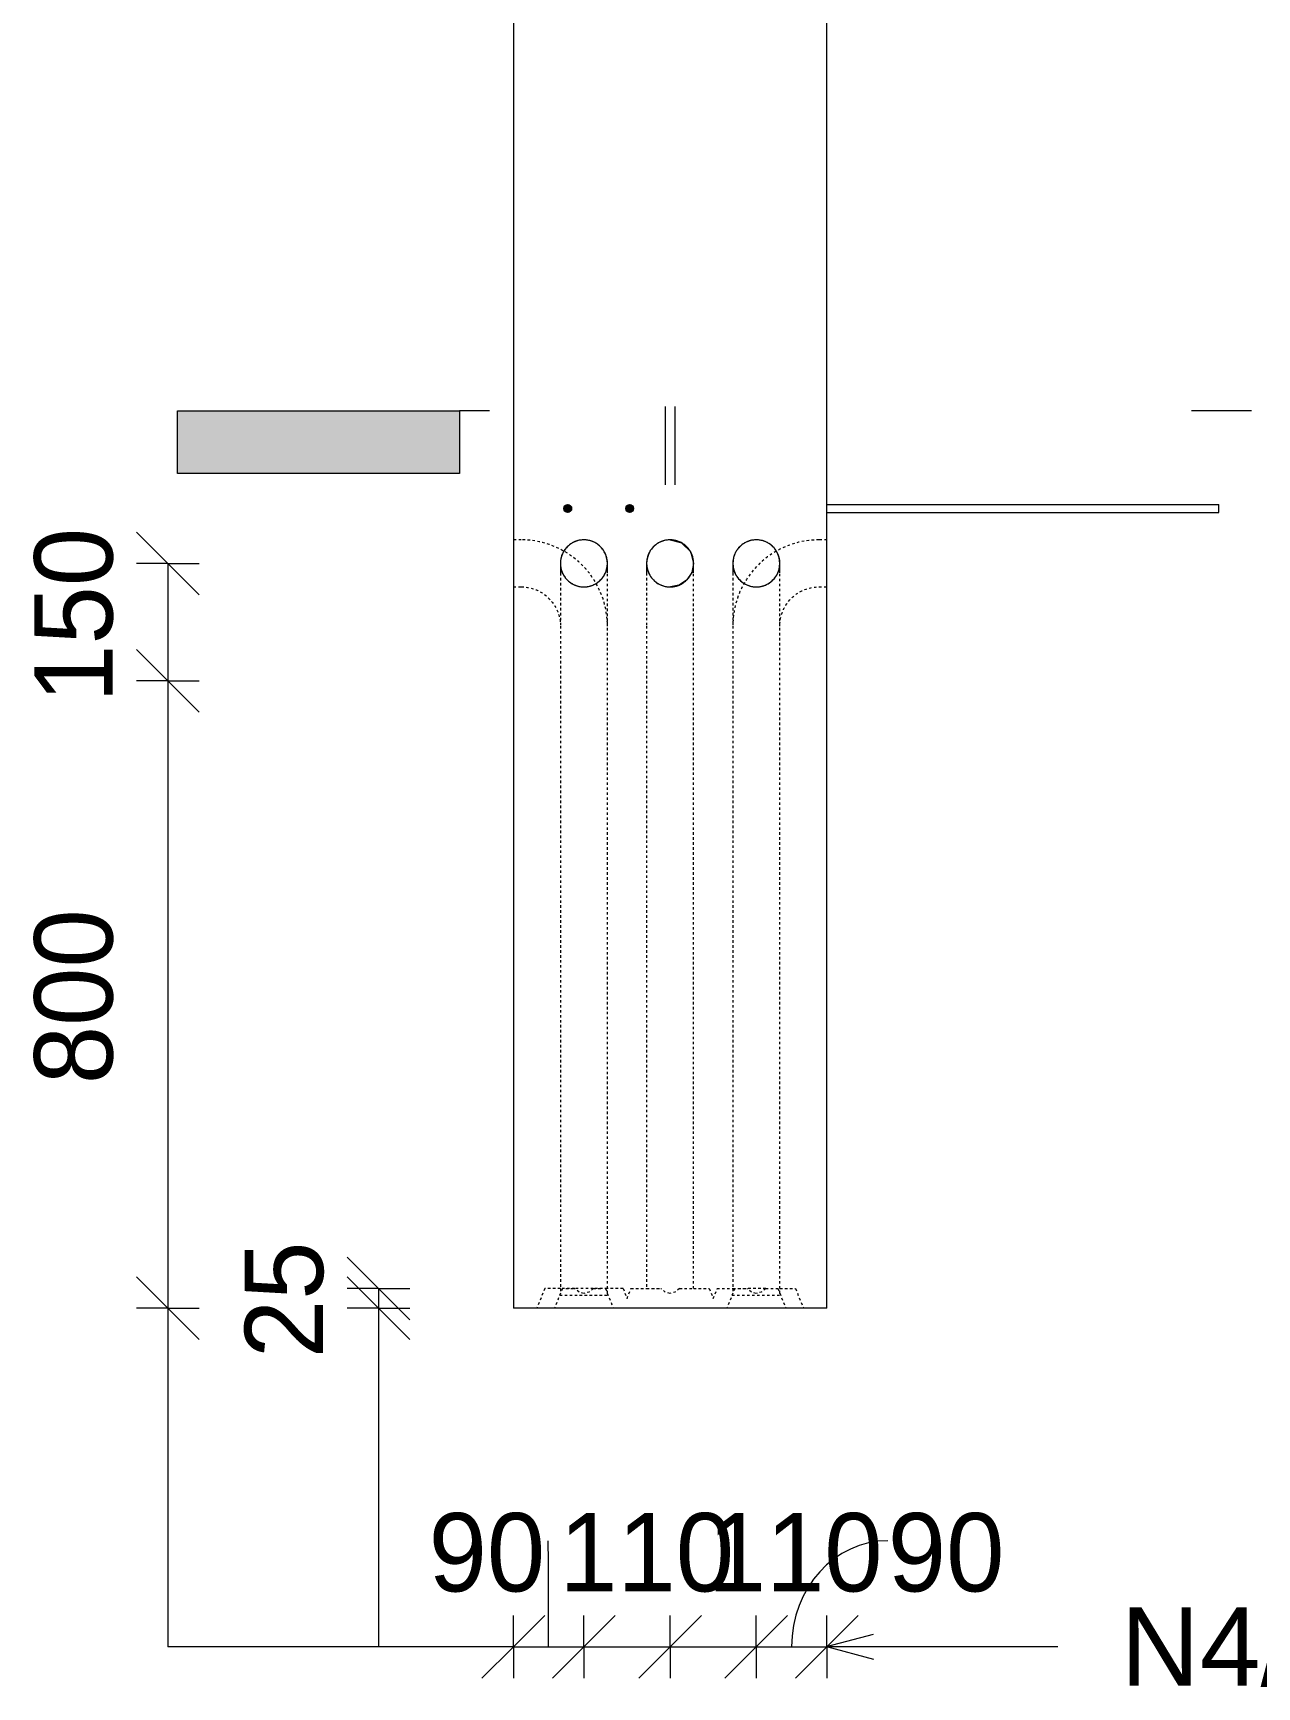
# Model space of a CAD drawing. Header units: millimetres. Extents: x -5792 to 12184, y -1888 to 8188.
# Drawn here: x -3927 to -2366, y -1878 to 231 of the extents above; entities that cross this region are included whole.
import ezdxf

# ---------------------------------------------------------------- set-up
doc = ezdxf.new("R2010")
doc.units = ezdxf.units.MM
doc.linetypes.add('Dash', pattern=[6.36, 3.18, -3.18])
for name, color, linetype, lineweight in [('A-ANNO-DIMS', 211, 'Continuous', 9), ('A-ANNO-DIMS-40', 211, 'Continuous', 9), ('A-DETL-THIN', 151, 'Continuous', 18), ('A-GENM', 13, 'Continuous', 18), ('G-ANNO-SYMB', 111, 'Continuous', 9), ('G-ANNO-TEXT', 231, 'Continuous', 9), ('S-COLS', 52, 'Continuous', 18), ('S-COLS-HDLN', 52, 'Dash', 18), ('S-RBAR', 171, 'Continuous', 18)]:
    doc.layers.add(name, color=color, linetype=linetype, lineweight=lineweight)
doc.styles.add('Arial_1', font='arial.ttf', dxfattribs={"height": 100})
doc.styles.add('Nirmala UI Semilight', font='NirmalaS.ttf', dxfattribs={"height": 100})
doc.dimstyles.new('Arrow_Filled_-_2_5_NI_UI', dxfattribs={"dimscale": 304.8, "dimtxt": 104.736395, "dimasz": 0.262467, "dimexe": 0.131234, "dimexo": 0.0625, "dimgap": 0.131234, "dimtad": 1, "dimdec": 4, "dimzin": 0, "dimdsep": 46, "dimtxsty": 'Nirmala UI Semilight', "dimblk1": 'OBLIQUE', "dimblk2": 'OBLIQUE', "dimsah": 1, "dimcen": 0.09, "dimazin": 0, "dimtfac": 1, "dimtdec": 4, "dimtix": 1, "dimtmove": 0, "dimatfit": 3, "dimfxl": 0.131234, "dimfxlon": 1, "dimtvp": 1, "dimtolj": 1, "dimtzin": 0, "dimarcsym": 2})
doc.dimstyles.new('Arrow_Filled_-_2_5_NI_UI_1', dxfattribs={"dimscale": 304.8, "dimtxt": 104.736395, "dimasz": 0.262467, "dimexe": 0.131234, "dimexo": 0.0625, "dimgap": 0.131234, "dimtad": 1, "dimdec": 4, "dimzin": 0, "dimdsep": 46, "dimtxsty": 'Nirmala UI Semilight', "dimblk1": 'OBLIQUE', "dimblk2": 'OBLIQUE', "dimsah": 1, "dimcen": 0.09, "dimazin": 0, "dimtfac": 1, "dimtdec": 4, "dimtix": 1, "dimtmove": 2, "dimatfit": 3, "dimfxl": 0.131234, "dimfxlon": 1, "dimtvp": 1, "dimtolj": 1, "dimtzin": 0, "dimarcsym": 2})
doc.dimstyles.new('Arrow_Filled_-_2_5_NI_UI_2', dxfattribs={"dimscale": 304.8, "dimtxt": 104.736395, "dimasz": 0.262467, "dimexe": 0.131234, "dimexo": 0.0625, "dimgap": 0.131234, "dimtad": 1, "dimdec": 4, "dimzin": 0, "dimdsep": 46, "dimtxsty": 'Nirmala UI Semilight', "dimblk1": 'OBLIQUE', "dimblk2": 'OBLIQUE', "dimsah": 1, "dimcen": 0.09, "dimazin": 0, "dimtfac": 1, "dimtdec": 4, "dimtix": 1, "dimtmove": 1, "dimatfit": 3, "dimfxl": 0.131234, "dimfxlon": 1, "dimtvp": 1, "dimtolj": 1, "dimtzin": 0, "dimarcsym": 2})

# ---------------------------------------------------------------- blocks, each defined once
blk = doc.blocks.new('12_7Ø_ Lifting Insert_COLUMN - 12_9Ø Lifting insert-V1-Elevation Front')
at = {"layer": 'A-GENM', "flags": 128}
for points in [[(-3120.9, 1990), (-3120.9, 1990), (-3120.9, 1989.8), (-3120.9, 1989.6), (-3120.9, 1989.4), (-3120.9, 1989), (-3120.9, 1988.6), (-3120.9, 1988.1), (-3120.9, 1987.5), (-3120.9, 1986.8), (-3120.9, 1986.1), (-3120.9, 1985.2), (-3120.9, 1984.3), (-3120.9, 1983.4), (-3120.9, 1982.4), (-3120.9, 1981.3), (-3120.9, 1980.1), (-3120.9, 1978.9), (-3120.9, 1977.6), (-3120.9, 1976.2), (-3120.9, 1974.8), (-3120.9, 1973.4), (-3120.9, 1971.9), (-3120.9, 1970.3), (-3120.9, 1968.7), (-3120.9, 1967), (-3120.9, 1965.3), (-3120.9, 1963.6), (-3120.9, 1961.8), (-3120.9, 1960), (-3120.9, 1958.1), (-3120.9, 1956.2), (-3120.9, 1954.3), (-3120.9, 1952.4), (-3120.9, 1950.5), (-3120.9, 1948.5), (-3120.9, 1946.5), (-3120.9, 1944.5), (-3120.9, 1942.5), (-3120.9, 1940.5), (-3120.9, 1938.5), (-3120.9, 1936.5), (-3120.9, 1934.6), (-3120.9, 1932.6), (-3120.9, 1930.6), (-3120.9, 1928.6), (-3120.9, 1926.7), (-3120.9, 1924.8), (-3120.9, 1922.9), (-3120.9, 1921), (-3120.9, 1919.2), (-3120.9, 1917.4), (-3120.9, 1915.6), (-3120.9, 1913.9), (-3120.9, 1912.2), (-3120.9, 1910.6), (-3120.9, 1909), (-3120.9, 1907.4), (-3120.9, 1905.9), (-3120.9, 1904.5), (-3120.9, 1903.1), (-3120.9, 1901.8), (-3120.9, 1900.5), (-3120.9, 1899.4), (-3120.9, 1898.2), (-3120.9, 1897.2), (-3120.9, 1896.2), (-3120.9, 1895.2), (-3120.9, 1894.4), (-3120.9, 1893.6), (-3120.9, 1892.9), (-3120.9, 1892.3), (-3120.9, 1891.7), (-3120.9, 1891.2), (-3120.9, 1890.8), (-3120.9, 1890.5), (-3120.9, 1890.3), (-3120.9, 1890.1), (-3120.9, 1890), (-3120.9, 1890)], [(-3108.2, 1890), (-3108.2, 1890), (-3108.2, 1890.2), (-3108.2, 1890.4), (-3108.2, 1890.6), (-3108.2, 1891), (-3108.2, 1891.4), (-3108.2, 1891.9), (-3108.2, 1892.5), (-3108.2, 1893.2), (-3108.2, 1893.9), (-3108.2, 1894.8), (-3108.2, 1895.7), (-3108.2, 1896.6), (-3108.2, 1897.6), (-3108.2, 1898.7), (-3108.2, 1899.9), (-3108.2, 1901.1), (-3108.2, 1902.4), (-3108.2, 1903.8), (-3108.2, 1905.2), (-3108.2, 1906.6), (-3108.2, 1908.1), (-3108.2, 1909.7), (-3108.2, 1911.3), (-3108.2, 1913), (-3108.2, 1914.7), (-3108.2, 1916.4), (-3108.2, 1918.2), (-3108.2, 1920), (-3108.2, 1921.9), (-3108.2, 1923.8), (-3108.2, 1925.7), (-3108.2, 1927.6), (-3108.2, 1929.5), (-3108.2, 1931.5), (-3108.2, 1933.5), (-3108.2, 1935.5), (-3108.2, 1937.5), (-3108.2, 1939.5), (-3108.2, 1941.5), (-3108.2, 1943.5), (-3108.2, 1945.4), (-3108.2, 1947.4), (-3108.2, 1949.4), (-3108.2, 1951.4), (-3108.2, 1953.3), (-3108.2, 1955.2), (-3108.2, 1957.1), (-3108.2, 1959), (-3108.2, 1960.8), (-3108.2, 1962.6), (-3108.2, 1964.4), (-3108.2, 1966.1), (-3108.2, 1967.8), (-3108.2, 1969.4), (-3108.2, 1971), (-3108.2, 1972.6), (-3108.2, 1974.1), (-3108.2, 1975.5), (-3108.2, 1976.9), (-3108.2, 1978.2), (-3108.2, 1979.5), (-3108.2, 1980.6), (-3108.2, 1981.8), (-3108.2, 1982.8), (-3108.2, 1983.8), (-3108.2, 1984.8), (-3108.2, 1985.6), (-3108.2, 1986.4), (-3108.2, 1987.1), (-3108.2, 1987.7), (-3108.2, 1988.3), (-3108.2, 1988.8), (-3108.2, 1989.2), (-3108.2, 1989.5), (-3108.2, 1989.7), (-3108.2, 1989.9), (-3108.2, 1990), (-3108.2, 1990)]]:
    blk.add_lwpolyline(points, dxfattribs=at)
blk = doc.blocks.new('Detail View - M_Section Tail - Filled Horizontal-14034-Elevation Front')
at = {"layer": 'G-ANNO-SYMB'}
blk.add_hatch(color=256, dxfattribs=at).paths.add_polyline_path([(-3383.1, -330.4), (-3383.1, -250.4), (-3743.1, -250.4), (-3743.1, -330.4)])
for p, q in [((-3743.1, -330.4), (-3743.1, -250.4)), ((-3743.1, -250.4), (-3383.1, -250.4)), ((-3383.1, -250.4), (-3383.1, -330.4)), ((-3383.1, -330.4), (-3743.1, -330.4))]:
    blk.add_line(p, q, dxfattribs=at)
blk = doc.blocks.new('DIMBLOCK1-Elevation Front')
at = {"layer": 'A-ANNO-DIMS-40'}
for p, q in [((-3755.4, -445), (-3795.4, -405)), ((-3755.4, -445), (-3795.4, -445)), ((-3755.4, -445), (-3755.4, -595)), ((-3755.4, -445), (-3715.4, -485)), ((-3755.4, -445), (-3715.4, -445)), ((-3755.4, -595), (-3795.4, -555)), ((-3755.4, -595), (-3795.4, -595)), ((-3755.4, -595), (-3715.4, -635)), ((-3755.4, -595), (-3715.4, -595))]:
    blk.add_line(p, q, dxfattribs=at)
at = {"layer": 'A-ANNO-DIMS-40', "color": 0, "insert": (-3925.9, -622.8), "char_height": 100, "width": 246.797, "attachment_point": 1, "rotation": 90, "line_spacing_factor": 1.142579, "style": 'Nirmala UI Semilight'}
blk.add_mtext('150', dxfattribs=at)
blk = doc.blocks.new('_Oblique')
at = {"color": 0, "linetype": 'ByBlock', "lineweight": -2}
blk.add_line((-0.5, -0.5), (0.5, 0.5), dxfattribs=at)
blk = doc.blocks.new('DIMBLOCK2-Elevation Front')
at = {"layer": 'A-ANNO-DIMS-40'}
for p, q in [((-3755.4, -595), (-3795.4, -555)), ((-3755.4, -595), (-3795.4, -595)), ((-3755.4, -595), (-3755.4, -1395)), ((-3755.4, -595), (-3715.4, -635)), ((-3755.4, -595), (-3715.4, -595)), ((-3755.4, -1395), (-3795.4, -1355)), ((-3755.4, -1395), (-3795.4, -1395)), ((-3755.4, -1395), (-3715.4, -1435)), ((-3755.4, -1395), (-3715.4, -1395))]:
    blk.add_line(p, q, dxfattribs=at)
at = {"layer": 'A-ANNO-DIMS-40', "color": 0, "insert": (-3925.9, -1109.3), "char_height": 100, "width": 274.219, "attachment_point": 1, "rotation": 90, "line_spacing_factor": 1.142579, "style": 'Nirmala UI Semilight'}
blk.add_mtext('800', dxfattribs=at)
blk = doc.blocks.new('DIMBLOCK15-Elevation Front')
at = {"layer": 'A-ANNO-DIMS-40'}
for p, q in [((-3314.6, -1826.8), (-3274.6, -1786.8)), ((-3314.6, -1826.8), (-3314.6, -1786.8)), ((-3224.6, -1826.8), (-3184.6, -1786.8)), ((-3224.6, -1826.8), (-3224.6, -1786.8)), ((-3314.6, -1826.8), (-3354.6, -1866.8)), ((-3314.6, -1826.8), (-3224.6, -1826.8)), ((-3314.6, -1826.8), (-3314.6, -1866.8)), ((-3224.6, -1826.8), (-3264.6, -1866.8)), ((-3224.6, -1826.8), (-3224.6, -1866.8))]:
    blk.add_line(p, q, dxfattribs=at)
blk.add_ellipse((-3270.3, -1826.8), major_axis=(0, 135.2), ratio=0.005595, start_param=4.712389, end_param=6.283185, dxfattribs=at)
at = {"layer": 'A-ANNO-DIMS-40', "color": 0, "insert": (-3422.7, -1656.3), "char_height": 100, "width": 182.813, "attachment_point": 1, "line_spacing_factor": 1.142579, "style": 'Nirmala UI Semilight'}
blk.add_mtext('90', dxfattribs=at)
blk = doc.blocks.new('DIMBLOCK16-Elevation Front')
at = {"layer": 'A-ANNO-DIMS-40'}
for p, q in [((-3224.6, -1826.8), (-3184.6, -1786.8)), ((-3224.6, -1826.8), (-3224.6, -1786.8)), ((-3114.6, -1826.8), (-3074.6, -1786.8)), ((-3114.6, -1826.8), (-3114.6, -1786.8)), ((-3224.6, -1826.8), (-3264.6, -1866.8)), ((-3224.6, -1826.8), (-3114.6, -1826.8)), ((-3224.6, -1826.8), (-3224.6, -1866.8)), ((-3114.6, -1826.8), (-3154.6, -1866.8)), ((-3114.6, -1826.8), (-3114.6, -1866.8))]:
    blk.add_line(p, q, dxfattribs=at)
at = {"layer": 'A-ANNO-DIMS-40', "color": 0, "insert": (-3256.1, -1656.3), "char_height": 100, "width": 219.375, "attachment_point": 1, "line_spacing_factor": 1.142579, "style": 'Nirmala UI Semilight'}
blk.add_mtext('110', dxfattribs=at)
blk = doc.blocks.new('DIMBLOCK17-Elevation Front')
at = {"layer": 'A-ANNO-DIMS-40'}
for p, q in [((-3114.6, -1826.8), (-3074.6, -1786.8)), ((-3114.6, -1826.8), (-3114.6, -1786.8)), ((-3004.6, -1826.8), (-2964.6, -1786.8)), ((-3004.6, -1826.8), (-3004.6, -1786.8)), ((-3114.6, -1826.8), (-3154.6, -1866.8)), ((-3114.6, -1826.8), (-3004.6, -1826.8)), ((-3114.6, -1826.8), (-3114.6, -1866.8)), ((-3004.6, -1826.8), (-3044.6, -1866.8)), ((-3004.6, -1826.8), (-3004.6, -1866.8))]:
    blk.add_line(p, q, dxfattribs=at)
at = {"layer": 'A-ANNO-DIMS-40', "color": 0, "insert": (-3066.6, -1656.3), "char_height": 100, "width": 219.375, "attachment_point": 1, "line_spacing_factor": 1.142579, "style": 'Nirmala UI Semilight'}
blk.add_mtext('110', dxfattribs=at)
blk = doc.blocks.new('DIMBLOCK18-Elevation Front')
at = {"layer": 'A-ANNO-DIMS-40'}
for p, q in [((-3004.6, -1826.8), (-2964.6, -1786.8)), ((-3004.6, -1826.8), (-3004.6, -1786.8)), ((-2914.6, -1826.8), (-2874.6, -1786.8)), ((-2914.6, -1826.8), (-2914.6, -1786.8)), ((-3004.6, -1826.8), (-3044.6, -1866.8)), ((-3004.6, -1826.8), (-2914.6, -1826.8)), ((-3004.6, -1826.8), (-3004.6, -1866.8)), ((-2914.6, -1826.8), (-2954.6, -1866.8)), ((-2914.6, -1826.8), (-2914.6, -1866.8))]:
    blk.add_line(p, q, dxfattribs=at)
blk.add_ellipse((-2836.8, -1826.8), major_axis=(0, 135.2), ratio=0.908298, start_param=0, end_param=1.570796, dxfattribs=at)
at = {"layer": 'A-ANNO-DIMS-40', "color": 0, "insert": (-2836.8, -1656.3), "char_height": 100, "width": 182.813, "attachment_point": 1, "line_spacing_factor": 1.142579, "style": 'Nirmala UI Semilight'}
blk.add_mtext('90', dxfattribs=at)
blk = doc.blocks.new('DIMBLOCK28-Elevation Front')
at = {"layer": 'A-ANNO-DIMS-40'}
for p, q in [((-3486.8, -1370), (-3526.8, -1330)), ((-3486.8, -1395), (-3526.8, -1355)), ((-3486.8, -1370), (-3526.8, -1370)), ((-3486.8, -1370), (-3486.8, -1395)), ((-3486.8, -1370), (-3446.8, -1410)), ((-3486.8, -1370), (-3446.8, -1370)), ((-3486.8, -1395), (-3526.8, -1395)), ((-3486.8, -1395), (-3446.8, -1435)), ((-3486.8, -1395), (-3446.8, -1395))]:
    blk.add_line(p, q, dxfattribs=at)
at = {"layer": 'A-ANNO-DIMS-40', "color": 0, "insert": (-3657.3, -1458.7), "char_height": 100, "width": 182.813, "attachment_point": 1, "rotation": 90, "line_spacing_factor": 1.142579, "style": 'Nirmala UI Semilight'}
blk.add_mtext('25', dxfattribs=at)

msp = doc.modelspace()

# ---------------------------------------------------------------- hatches: boundary and pattern name
at = {"layer": 'S-RBAR'}
h = msp.add_hatch(color=256, dxfattribs=at)
edge = h.paths.add_edge_path()
edge.add_arc((-3245.19536, -375), 5, 0, 360)
for points in [[(-3245.19536, -380), (-3240.19536, -375), (-3245.19536, -370), (-3250.19536, -375)], [(-3166.14, -380), (-3161.14, -375), (-3166.14, -370), (-3171.14, -375), (-3167.22007, -378.91993)]]:
    msp.add_hatch(color=256, dxfattribs=at).paths.add_polyline_path(points)
h = msp.add_hatch(color=256, dxfattribs=at)
edge = h.paths.add_edge_path()
edge.add_arc((-3166.14, -375), 5, 0, 360)

# ---------------------------------------------------------------- linework, layer by layer
at = {"layer": 'A-DETL-THIN'}
for p, q in [((-2414.5695, -380), (-2414.5695, -370)), ((-3755.41765, -1395), (-3755.41765, -1826.75757)), ((-3486.79707, -1395), (-3486.79707, -1826.75757)), ((-3314.5695, -1826.75757), (-3755.41765, -1826.75757))]:
    msp.add_line(p, q, dxfattribs=at)
at = {"layer": 'G-ANNO-SYMB'}
for p, q in [((-3344.84823, -250.404), (-3383.12595, -250.404)), ((-2372.72178, -250.404), (-2449.52171, -250.404))]:
    msp.add_line(p, q, dxfattribs=at)
at = {"layer": 'G-ANNO-TEXT', "color": 7}
for q in [(-2855.07138, -1810.60827), (-2855.07138, -1842.76217), (-2619.80553, -1826.68522)]:
    msp.add_line((-2915.07138, -1826.68522), q, dxfattribs=at)
at = {"layer": 'S-COLS'}
for p, q in [((-3314.5695, 3040), (-3314.5695, -1395)), ((-2914.5695, -340), (-2914.5695, 3040)), ((-2914.5695, -490), (-2914.5695, -340)), ((-3114.35513, -415.00731), (-3099.77164, -418.90363)), ((-3099.44533, -419.09145), (-3088.68389, -429.83647)), ((-3088.57322, -430.02694), (-3084.56973, -444.89262)), ((-3086.93644, -456.67989), (-3093.25297, -466.10906)), ((-3084.56973, -445.10738), (-3086.85752, -456.4908)), ((-3084.56973, -444.89262), (-3084.5695, -445.00579)), ((-3103.2824, -472.79489), (-3114.27164, -474.9932)), ((-3093.54294, -466.39835), (-3102.86134, -472.62148)), ((-2914.5695, -1395), (-2914.5695, -490)), ((-2914.5695, -1395), (-3314.5695, -1395))]:
    msp.add_line(p, q, dxfattribs=at)
at = {"layer": 'S-COLS', "flags": 128}
for points in [[(-3224.5695, -415), (-3225.76918, -415.024), (-3226.96694, -415.09595), (-3228.16086, -415.21574), (-3229.34904, -415.38318), (-3230.52958, -415.598), (-3231.70058, -415.85986), (-3232.86017, -416.16834), (-3234.00649, -416.52294), (-3235.13772, -416.9231), (-3236.25205, -417.36817), (-3237.34768, -417.85745), (-3238.42287, -418.39015), (-3239.4759, -418.96542), (-3240.50508, -419.58235), (-3241.50877, -420.23993), (-3242.48536, -420.93713), (-3243.43329, -421.67282), (-3244.35104, -422.44583), (-3245.23714, -423.25492), (-3246.09018, -424.0988), (-3246.90879, -424.97612), (-3247.69166, -425.88547), (-3248.43755, -426.8254), (-3249.14524, -427.7944), (-3249.81363, -428.79093), (-3250.44162, -429.81339), (-3251.02823, -430.86015), (-3251.57251, -431.92953), (-3252.07359, -433.01981), (-3252.53067, -434.12927), (-3252.94302, -435.25611), (-3253.30997, -436.39854), (-3253.63095, -437.55474), (-3253.90544, -438.72284), (-3254.13299, -439.90099), (-3254.31325, -441.08729), (-3254.44592, -442.27985), (-3254.5308, -443.47677), (-3254.56775, -444.67612), (-3254.5695, -445)], [(-3194.5695, -445), (-3194.59349, -443.80032), (-3194.66545, -442.60256), (-3194.78524, -441.40863), (-3194.95268, -440.22045), (-3195.1675, -439.03992), (-3195.42936, -437.86892), (-3195.73783, -436.70933), (-3196.09244, -435.563), (-3196.49259, -434.43177), (-3196.93767, -433.31745), (-3197.42695, -432.22182), (-3197.95965, -431.14662), (-3198.53492, -430.0936), (-3199.15184, -429.06441), (-3199.80943, -428.06073), (-3200.50662, -427.08414), (-3201.24232, -426.13621), (-3202.01533, -425.21846), (-3202.82442, -424.33236), (-3203.6683, -423.47932), (-3204.54561, -422.66071), (-3205.45496, -421.87783), (-3206.39489, -421.13195), (-3207.3639, -420.42425), (-3208.36043, -419.75587), (-3209.38289, -419.12787), (-3210.42965, -418.54127), (-3211.49902, -417.99699), (-3212.58931, -417.49591), (-3213.69877, -417.03883), (-3214.82561, -416.62648), (-3215.96804, -416.25952), (-3217.12423, -415.93855), (-3218.29234, -415.66406), (-3219.47048, -415.43651), (-3220.65679, -415.25625), (-3221.84935, -415.12357), (-3223.04626, -415.0387), (-3224.24561, -415.00175), (-3224.5695, -415)], [(-3114.5695, -415), (-3115.76918, -415.024), (-3116.96694, -415.09595), (-3118.16086, -415.21574), (-3119.34904, -415.38318), (-3120.52958, -415.598), (-3121.70058, -415.85986), (-3122.86017, -416.16834), (-3124.00649, -416.52294), (-3125.13772, -416.9231), (-3126.25205, -417.36817), (-3127.34768, -417.85745), (-3128.42287, -418.39015), (-3129.4759, -418.96542), (-3130.50508, -419.58235), (-3131.50877, -420.23993), (-3132.48536, -420.93713), (-3133.43329, -421.67282), (-3134.35104, -422.44583), (-3135.23714, -423.25492), (-3136.09018, -424.0988), (-3136.90879, -424.97612), (-3137.69166, -425.88547), (-3138.43755, -426.8254), (-3139.14524, -427.7944), (-3139.81363, -428.79093), (-3140.44162, -429.81339), (-3141.02823, -430.86015), (-3141.57251, -431.92953), (-3142.07359, -433.01981), (-3142.53067, -434.12927), (-3142.94302, -435.25611), (-3143.30997, -436.39854), (-3143.63095, -437.55474), (-3143.90544, -438.72284), (-3144.13299, -439.90099), (-3144.31325, -441.08729), (-3144.44592, -442.27985), (-3144.5308, -443.47677), (-3144.56775, -444.67612), (-3144.5695, -445)], [(-3084.5695, -445), (-3084.59349, -443.80032), (-3084.66545, -442.60256), (-3084.78524, -441.40863), (-3084.95268, -440.22045), (-3085.1675, -439.03992), (-3085.42936, -437.86892), (-3085.73783, -436.70933), (-3086.09244, -435.563), (-3086.49259, -434.43177), (-3086.93767, -433.31745), (-3087.42695, -432.22182), (-3087.95965, -431.14662), (-3088.53492, -430.0936), (-3089.15184, -429.06441), (-3089.80943, -428.06073), (-3090.50662, -427.08414), (-3091.24232, -426.13621), (-3092.01533, -425.21846), (-3092.82442, -424.33236), (-3093.6683, -423.47932), (-3094.54561, -422.66071), (-3095.45496, -421.87783), (-3096.39489, -421.13195), (-3097.3639, -420.42425), (-3098.36043, -419.75587), (-3099.38289, -419.12787), (-3100.42965, -418.54127), (-3101.49902, -417.99699), (-3102.58931, -417.49591), (-3103.69877, -417.03883), (-3104.82561, -416.62648), (-3105.96804, -416.25952), (-3107.12423, -415.93855), (-3108.29234, -415.66406), (-3109.47048, -415.43651), (-3110.65679, -415.25625), (-3111.84935, -415.12357), (-3113.04626, -415.0387), (-3114.24561, -415.00175), (-3114.5695, -415)], [(-3004.5695, -415), (-3005.76918, -415.024), (-3006.96694, -415.09595), (-3008.16086, -415.21574), (-3009.34904, -415.38318), (-3010.52958, -415.598), (-3011.70058, -415.85986), (-3012.86017, -416.16834), (-3014.00649, -416.52294), (-3015.13772, -416.9231), (-3016.25205, -417.36817), (-3017.34768, -417.85745), (-3018.42287, -418.39015), (-3019.4759, -418.96542), (-3020.50508, -419.58235), (-3021.50877, -420.23993), (-3022.48536, -420.93713), (-3023.43329, -421.67282), (-3024.35104, -422.44583), (-3025.23714, -423.25492), (-3026.09018, -424.0988), (-3026.90879, -424.97612), (-3027.69166, -425.88547), (-3028.43755, -426.8254), (-3029.14524, -427.7944), (-3029.81363, -428.79093), (-3030.44162, -429.81339), (-3031.02823, -430.86015), (-3031.57251, -431.92953), (-3032.07359, -433.01981), (-3032.53067, -434.12927), (-3032.94302, -435.25611), (-3033.30997, -436.39854), (-3033.63095, -437.55474), (-3033.90544, -438.72284), (-3034.13299, -439.90099), (-3034.31325, -441.08729), (-3034.44592, -442.27985), (-3034.5308, -443.47677), (-3034.56775, -444.67612), (-3034.5695, -445)], [(-2974.5695, -445), (-2974.59349, -443.80032), (-2974.66545, -442.60256), (-2974.78524, -441.40863), (-2974.95268, -440.22045), (-2975.1675, -439.03992), (-2975.42936, -437.86892), (-2975.73783, -436.70933), (-2976.09244, -435.563), (-2976.49259, -434.43177), (-2976.93767, -433.31745), (-2977.42695, -432.22182), (-2977.95965, -431.14662), (-2978.53492, -430.0936), (-2979.15184, -429.06441), (-2979.80943, -428.06073), (-2980.50662, -427.08414), (-2981.24232, -426.13621), (-2982.01533, -425.21846), (-2982.82442, -424.33236), (-2983.6683, -423.47932), (-2984.54561, -422.66071), (-2985.45496, -421.87783), (-2986.39489, -421.13195), (-2987.3639, -420.42425), (-2988.36043, -419.75587), (-2989.38289, -419.12787), (-2990.42965, -418.54127), (-2991.49902, -417.99699), (-2992.58931, -417.49591), (-2993.69877, -417.03883), (-2994.82561, -416.62648), (-2995.96804, -416.25952), (-2997.12423, -415.93855), (-2998.29234, -415.66406), (-2999.47048, -415.43651), (-3000.65679, -415.25625), (-3001.84935, -415.12357), (-3003.04626, -415.0387), (-3004.24561, -415.00175), (-3004.5695, -415)], [(-3254.5695, -445), (-3254.5455, -446.19968), (-3254.47355, -447.39744), (-3254.35376, -448.59137), (-3254.18632, -449.77955), (-3253.9715, -450.96008), (-3253.70964, -452.13108), (-3253.40116, -453.29067), (-3253.04656, -454.437), (-3252.6464, -455.56823), (-3252.20133, -456.68255), (-3251.71205, -457.77818), (-3251.17935, -458.85338), (-3250.60407, -459.9064), (-3249.98715, -460.93559), (-3249.32957, -461.93927), (-3248.63237, -462.91586), (-3247.89668, -463.86379), (-3247.12367, -464.78154), (-3246.31458, -465.66764), (-3245.4707, -466.52068), (-3244.59338, -467.33929), (-3243.68403, -468.12217), (-3242.7441, -468.86805), (-3241.7751, -469.57575), (-3240.77857, -470.24413), (-3239.75611, -470.87213), (-3238.70935, -471.45873), (-3237.63997, -472.00301), (-3236.54968, -472.50409), (-3235.44023, -472.96117), (-3234.31339, -473.37352), (-3233.17095, -473.74048), (-3232.01476, -474.06145), (-3230.84666, -474.33594), (-3229.66851, -474.56349), (-3228.48221, -474.74375), (-3227.28965, -474.87643), (-3226.09273, -474.9613), (-3224.89338, -474.99825), (-3224.5695, -475)], [(-3254.5695, -445), (-3254.5695, -445.06399), (-3254.5695, -445.25586), (-3254.5695, -445.57531), (-3254.5695, -446.02182), (-3254.5695, -446.59467), (-3254.5695, -447.29296), (-3254.5695, -448.11556), (-3254.5695, -449.06117), (-3254.5695, -450.12825), (-3254.5695, -451.31512), (-3254.5695, -452.61987), (-3254.5695, -454.04041), (-3254.5695, -455.57447), (-3254.5695, -457.21959)], [(-3224.5695, -475), (-3223.36982, -474.976), (-3222.17206, -474.90405), (-3220.97813, -474.78426), (-3219.78995, -474.61682), (-3218.60942, -474.402), (-3217.43842, -474.14014), (-3216.27883, -473.83166), (-3215.1325, -473.47706), (-3214.00127, -473.0769), (-3212.88695, -472.63183), (-3211.79131, -472.14255), (-3210.71612, -471.60985), (-3209.66309, -471.03458), (-3208.63391, -470.41765), (-3207.63022, -469.76007), (-3206.65363, -469.06287), (-3205.70571, -468.32718), (-3204.78796, -467.55417), (-3203.90185, -466.74508), (-3203.04881, -465.9012), (-3202.2302, -465.02388), (-3201.44733, -464.11453), (-3200.70145, -463.1746), (-3199.99375, -462.2056), (-3199.32537, -461.20907), (-3198.69737, -460.18661), (-3198.11076, -459.13985), (-3197.56648, -458.07047), (-3197.0654, -456.98019), (-3196.60833, -455.87073), (-3196.19598, -454.74389), (-3195.82902, -453.60146), (-3195.50804, -452.44526), (-3195.23356, -451.27716), (-3195.00601, -450.09901), (-3194.82575, -448.91271), (-3194.69307, -447.72015), (-3194.60819, -446.52323), (-3194.57125, -445.32388), (-3194.5695, -445)], [(-3194.5695, -457.10287), (-3194.5695, -456.00766), (-3194.5695, -454.44338), (-3194.5695, -452.99196), (-3194.5695, -451.65575), (-3194.5695, -450.43687), (-3194.5695, -449.33728), (-3194.5695, -448.35873), (-3194.5695, -447.50279), (-3194.5695, -446.77083), (-3194.5695, -446.16402), (-3194.5695, -445.68333), (-3194.5695, -445.32953), (-3194.5695, -445.10319), (-3194.5695, -445.00466), (-3194.5695, -445)], [(-3144.5695, -445), (-3144.5455, -446.19968), (-3144.47355, -447.39744), (-3144.35376, -448.59137), (-3144.18632, -449.77955), (-3143.9715, -450.96008), (-3143.70964, -452.13108), (-3143.40116, -453.29067), (-3143.04656, -454.437), (-3142.6464, -455.56823), (-3142.20133, -456.68255), (-3141.71205, -457.77818), (-3141.17935, -458.85338), (-3140.60407, -459.9064), (-3139.98715, -460.93559), (-3139.32957, -461.93927), (-3138.63237, -462.91586), (-3137.89668, -463.86379), (-3137.12367, -464.78154), (-3136.31458, -465.66764), (-3135.4707, -466.52068), (-3134.59338, -467.33929), (-3133.68403, -468.12217), (-3132.7441, -468.86805), (-3131.7751, -469.57575), (-3130.77857, -470.24413), (-3129.75611, -470.87213), (-3128.70935, -471.45873), (-3127.63997, -472.00301), (-3126.54968, -472.50409), (-3125.44023, -472.96117), (-3124.31339, -473.37352), (-3123.17095, -473.74048), (-3122.01476, -474.06145), (-3120.84666, -474.33594), (-3119.66851, -474.56349), (-3118.48221, -474.74375), (-3117.28965, -474.87643), (-3116.09273, -474.9613), (-3114.89338, -474.99825), (-3114.5695, -475)], [(-3144.5695, -445), (-3144.5695, -445.06399), (-3144.5695, -445.25586), (-3144.5695, -445.57531), (-3144.5695, -446.02182), (-3144.5695, -446.59467), (-3144.5695, -447.29296), (-3144.5695, -448.11556), (-3144.5695, -449.06117), (-3144.5695, -450.12825), (-3144.5695, -451.31512), (-3144.5695, -452.61987), (-3144.5695, -454.04041), (-3144.5695, -455.57447), (-3144.5695, -457.21959)], [(-3114.5695, -475), (-3113.36982, -474.976), (-3112.17206, -474.90405), (-3110.97813, -474.78426), (-3109.78995, -474.61682), (-3108.60942, -474.402), (-3107.43842, -474.14014), (-3106.27883, -473.83166), (-3105.1325, -473.47706), (-3104.00127, -473.0769), (-3102.88695, -472.63183), (-3101.79131, -472.14255), (-3100.71612, -471.60985), (-3099.66309, -471.03458), (-3098.63391, -470.41765), (-3097.63022, -469.76007), (-3096.65363, -469.06287), (-3095.70571, -468.32718), (-3094.78796, -467.55417), (-3093.90185, -466.74508), (-3093.04881, -465.9012), (-3092.2302, -465.02388), (-3091.44733, -464.11453), (-3090.70145, -463.1746), (-3089.99375, -462.2056), (-3089.32537, -461.20907), (-3088.69737, -460.18661), (-3088.11076, -459.13985), (-3087.56648, -458.07047), (-3087.0654, -456.98019), (-3086.60833, -455.87073), (-3086.19598, -454.74389), (-3085.82902, -453.60146), (-3085.50804, -452.44526), (-3085.23356, -451.27716), (-3085.00601, -450.09901), (-3084.82575, -448.91271), (-3084.69307, -447.72015), (-3084.60819, -446.52323), (-3084.57125, -445.32388), (-3084.5695, -445)], [(-3084.5695, -457.10287), (-3084.5695, -456.00766), (-3084.5695, -454.44338), (-3084.5695, -452.99196), (-3084.5695, -451.65575), (-3084.5695, -450.43687), (-3084.5695, -449.33728), (-3084.5695, -448.35873), (-3084.5695, -447.50279), (-3084.5695, -446.77083), (-3084.5695, -446.16402), (-3084.5695, -445.68333), (-3084.5695, -445.32953), (-3084.5695, -445.10319), (-3084.5695, -445.00466), (-3084.5695, -445)], [(-3034.5695, -445), (-3034.5455, -446.19968), (-3034.47355, -447.39744), (-3034.35376, -448.59137), (-3034.18632, -449.77955), (-3033.9715, -450.96008), (-3033.70964, -452.13108), (-3033.40116, -453.29067), (-3033.04656, -454.437), (-3032.6464, -455.56823), (-3032.20133, -456.68255), (-3031.71205, -457.77818), (-3031.17935, -458.85338), (-3030.60407, -459.9064), (-3029.98715, -460.93559), (-3029.32957, -461.93927), (-3028.63237, -462.91586), (-3027.89668, -463.86379), (-3027.12367, -464.78154), (-3026.31458, -465.66764), (-3025.4707, -466.52068), (-3024.59338, -467.33929), (-3023.68403, -468.12217), (-3022.7441, -468.86805), (-3021.7751, -469.57575), (-3020.77857, -470.24413), (-3019.75611, -470.87213), (-3018.70935, -471.45873), (-3017.63997, -472.00301), (-3016.54968, -472.50409), (-3015.44023, -472.96117), (-3014.31339, -473.37352), (-3013.17095, -473.74048), (-3012.01476, -474.06145), (-3010.84666, -474.33594), (-3009.66851, -474.56349), (-3008.48221, -474.74375), (-3007.28965, -474.87643), (-3006.09273, -474.9613), (-3004.89338, -474.99825), (-3004.5695, -475)], [(-3034.5695, -445), (-3034.5695, -445.06399), (-3034.5695, -445.25586), (-3034.5695, -445.57531), (-3034.5695, -446.02182), (-3034.5695, -446.59467), (-3034.5695, -447.29296), (-3034.5695, -448.11556), (-3034.5695, -449.06117), (-3034.5695, -450.12825), (-3034.5695, -451.31512), (-3034.5695, -452.61987), (-3034.5695, -454.04041), (-3034.5695, -455.57447), (-3034.5695, -457.21959)], [(-3004.5695, -475), (-3003.36982, -474.976), (-3002.17206, -474.90405), (-3000.97813, -474.78426), (-2999.78995, -474.61682), (-2998.60942, -474.402), (-2997.43842, -474.14014), (-2996.27883, -473.83166), (-2995.1325, -473.47706), (-2994.00127, -473.0769), (-2992.88695, -472.63183), (-2991.79131, -472.14255), (-2990.71612, -471.60985), (-2989.66309, -471.03458), (-2988.63391, -470.41765), (-2987.63022, -469.76007), (-2986.65363, -469.06287), (-2985.70571, -468.32718), (-2984.78796, -467.55417), (-2983.90185, -466.74508), (-2983.04881, -465.9012), (-2982.2302, -465.02388), (-2981.44733, -464.11453), (-2980.70145, -463.1746), (-2979.99375, -462.2056), (-2979.32537, -461.20907), (-2978.69737, -460.18661), (-2978.11076, -459.13985), (-2977.56648, -458.07047), (-2977.0654, -456.98019), (-2976.60833, -455.87073), (-2976.19598, -454.74389), (-2975.82902, -453.60146), (-2975.50804, -452.44526), (-2975.23356, -451.27716), (-2975.00601, -450.09901), (-2974.82575, -448.91271), (-2974.69307, -447.72015), (-2974.60819, -446.52323), (-2974.57125, -445.32388), (-2974.5695, -445)], [(-2974.5695, -457.10287), (-2974.5695, -456.00766), (-2974.5695, -454.44338), (-2974.5695, -452.99196), (-2974.5695, -451.65575), (-2974.5695, -450.43687), (-2974.5695, -449.33728), (-2974.5695, -448.35873), (-2974.5695, -447.50279), (-2974.5695, -446.77083), (-2974.5695, -446.16402), (-2974.5695, -445.68333), (-2974.5695, -445.32953), (-2974.5695, -445.10319), (-2974.5695, -445.00466), (-2974.5695, -445)]]:
    msp.add_lwpolyline(points, dxfattribs=at)
at = {"layer": 'S-COLS'}
for centre, start, end in [((-3224.5695, -445), 120.37892412, 149.80052208), ((-3224.5695, -445), 90.40020904, 119.63960914), ((-3224.5695, -445), 60.38990457, 89.62209395), ((-3224.5695, -445), 30.22449851, 59.64565707), ((-3114.5695, -445), 120.37892412, 149.80052208), ((-3114.5695, -445), 90.40020904, 119.63960914), ((-3004.5695, -445), 120.37892412, 149.80052208), ((-3004.5695, -445), 90.40020904, 119.63960914), ((-3004.5695, -445), 60.38990457, 89.62209395), ((-3004.5695, -445), 30.22449851, 59.64565707), ((-3224.5695, -445), 150.2194974, 209.82676161), ((-3224.5695, -445), 330.19342735, 29.80140166), ((-3114.5695, -445), 150.2194974, 209.82676161), ((-3004.5695, -445), 150.2194974, 209.82676161), ((-3004.5695, -445), 330.19342735, 29.80140166), ((-3224.5695, -445), 210.19583124, 239.66505099), ((-3224.5695, -445), 300.35529607, 329.82421439), ((-3114.5695, -445), 210.19583124, 239.66505099), ((-3004.5695, -445), 210.19583124, 239.66505099), ((-3004.5695, -445), 300.35529607, 329.82421439), ((-3224.5695, -445), 240.36856429, 269.62209666), ((-3224.5695, -445), 270.4001696, 299.66113881), ((-3114.5695, -445), 240.36856429, 269.62209666), ((-3004.5695, -445), 240.36856429, 269.62209666), ((-3004.5695, -445), 270.4001696, 299.66113881)]:
    msp.add_arc(centre, 30, start, end, dxfattribs=at)
at = {"layer": 'S-COLS-HDLN'}
for p, q in [((-3304.5695, -415), (-3314.5695, -415)), ((-2914.61911, -415), (-2924.5695, -415)), ((-3314.5695, -475), (-3304.5695, -475)), ((-2924.5695, -475), (-2914.61911, -475)), ((-3254.5695, -525), (-3254.5695, -1370)), ((-3194.5695, -1370), (-3194.5695, -525)), ((-3144.5695, -525), (-3144.5695, -1370)), ((-3084.5695, -1370), (-3084.5695, -525)), ((-3034.5695, -525), (-3034.5695, -1370)), ((-2974.5695, -1370), (-2974.5695, -525)), ((-3274.5695, -1370), (-3284.5695, -1395)), ((-3254.61911, -1370), (-3274.5695, -1370)), ((-3252.0695, -1370), (-3262.0695, -1395)), ((-3254.5695, -1370.04961), (-3254.5695, -1376.12478)), ((-3236.55908, -1370), (-3254.51989, -1370)), ((-3247.59583, -1370), (-3236.55908, -1370)), ((-3212.62953, -1370), (-3236.51938, -1370)), ((-3194.61911, -1370), (-3212.57992, -1370)), ((-3212.57992, -1370), (-3201.54317, -1370)), ((-3197.0695, -1370), (-3187.0695, -1395)), ((-3194.5695, -1376.12478), (-3194.5695, -1370.04961)), ((-3174.5695, -1370), (-3194.51989, -1370)), ((-3174.5695, -1370), (-3169.5695, -1382.5)), ((-3169.5695, -1382.5), (-3164.5695, -1370)), ((-3164.5695, -1370), (-3144.61911, -1370)), ((-3144.51989, -1370), (-3126.55908, -1370)), ((-3137.59583, -1370), (-3126.55908, -1370)), ((-3102.57992, -1370), (-3084.61911, -1370)), ((-3102.57992, -1370), (-3091.54317, -1370)), ((-3084.51989, -1370), (-3064.5695, -1370)), ((-3064.5695, -1370), (-3059.5695, -1382.5)), ((-3059.5695, -1382.5), (-3054.5695, -1370)), ((-3054.5695, -1370), (-3034.61911, -1370)), ((-3032.08934, -1370.04961), (-3042.0695, -1395)), ((-3034.5695, -1370.04961), (-3034.5695, -1376.12478)), ((-3034.51989, -1370), (-3016.55908, -1370)), ((-3027.59583, -1370), (-3016.55908, -1370)), ((-2992.62953, -1370), (-3016.4818, -1370)), ((-2992.57992, -1370), (-2974.61911, -1370)), ((-2992.57992, -1370), (-2981.54317, -1370)), ((-2977.04965, -1370.04961), (-2967.0695, -1395)), ((-2974.5695, -1376.12478), (-2974.5695, -1370.04961)), ((-2974.51989, -1370), (-2954.5695, -1370)), ((-2954.5695, -1370), (-2944.5695, -1395)), ((-3255.41941, -1378.5), (-3193.71959, -1378.5)), ((-3035.41941, -1378.5), (-2973.71959, -1378.5))]:
    msp.add_line(p, q, dxfattribs=at)
at = {"layer": 'S-COLS-HDLN', "flags": 128}
for points in [[(-3194.61909, -522.52077), (-3194.65749, -520.60117), (-3194.92131, -516.20938), (-3195.36055, -511.83166), (-3195.9745, -507.475), (-3196.76217, -503.14637), (-3197.72232, -498.85271), (-3198.8534, -494.60088), (-3200.1536, -490.39768), (-3201.62085, -486.24983), (-3203.25279, -482.16398), (-3205.04681, -478.14666), (-3207.00006, -474.20429), (-3209.10939, -470.34318), (-3211.37144, -466.56952), (-3213.78258, -462.88933), (-3216.33896, -459.3085), (-3219.0365, -455.83277), (-3221.87087, -452.46769), (-3224.83754, -449.21864), (-3227.93176, -446.09083), (-3231.14859, -443.08926), (-3234.48287, -440.21872), (-3237.92928, -437.48382), (-3241.4823, -434.88893), (-3245.13624, -432.43819), (-3248.88527, -430.13554), (-3252.72338, -427.98464), (-3256.64443, -425.98895), (-3260.64215, -424.15166), (-3264.71014, -422.4757), (-3268.84191, -420.96376), (-3273.03082, -419.61826), (-3277.2702, -418.44134), (-3281.55324, -417.43489), (-3285.87311, -416.60053), (-3290.22289, -415.93958), (-3294.59562, -415.45311), (-3298.9843, -415.14188), (-3303.38192, -415.00641), (-3304.5695, -415)], [(-2924.5695, -415), (-2928.96832, -415.08799), (-2933.36011, -415.35181), (-2937.73784, -415.79105), (-2942.0945, -416.405), (-2946.42312, -417.19268), (-2950.71679, -418.15282), (-2954.96862, -419.2839), (-2959.17182, -420.5841), (-2963.31966, -422.05135), (-2967.40552, -423.68329), (-2971.42284, -425.47732), (-2975.36521, -427.43056), (-2979.22631, -429.53989), (-2982.99998, -431.80194), (-2986.68017, -434.21308), (-2990.261, -436.76947), (-2993.73673, -439.467), (-2997.10181, -442.30137), (-3000.35086, -445.26804), (-3003.47867, -448.36226), (-3006.48024, -451.57909), (-3009.35077, -454.91337), (-3012.08568, -458.35978), (-3014.68057, -461.9128), (-3017.13131, -465.56675), (-3019.43396, -469.31577), (-3021.58486, -473.15388), (-3023.58055, -477.07493), (-3025.41784, -481.07265), (-3027.0938, -485.14065), (-3028.60574, -489.27241), (-3029.95124, -493.46133), (-3031.12816, -497.7007), (-3032.1346, -501.98375), (-3032.96897, -506.30361), (-3033.62992, -510.65339), (-3034.11639, -515.02612), (-3034.42761, -519.41481), (-3034.51993, -522.41153)], [(-3254.5695, -457.21959), (-3254.5695, -458.97315), (-3254.5695, -460.83234), (-3254.5695, -462.79418), (-3254.5695, -464.85554), (-3254.5695, -467.01312), (-3254.5695, -469.26346), (-3254.5695, -471.60297), (-3254.5695, -474.02791), (-3254.5695, -476.53439), (-3254.5695, -479.1184), (-3254.5695, -481.77582), (-3254.5695, -484.50238), (-3254.5695, -487.29373), (-3254.5695, -490.1454), (-3254.5695, -493.05284), (-3254.5695, -496.01138), (-3254.5695, -499.0163), (-3254.5695, -502.06278), (-3254.5695, -505.14596), (-3254.5695, -508.26091), (-3254.5695, -511.40263), (-3254.5695, -514.5661), (-3254.5695, -517.74627), (-3254.5695, -520.93804), (-3254.5695, -524.13631), (-3254.5695, -525)], [(-3194.5695, -525), (-3194.5695, -521.80085), (-3194.5695, -518.60682), (-3194.5695, -515.42302), (-3194.5695, -512.25454), (-3194.5695, -509.10645), (-3194.5695, -505.98379), (-3194.5695, -502.89155), (-3194.5695, -499.83468), (-3194.5695, -496.81806), (-3194.5695, -493.84653), (-3194.5695, -490.92484), (-3194.5695, -488.05767), (-3194.5695, -485.24959), (-3194.5695, -482.5051), (-3194.5695, -479.8286), (-3194.5695, -477.22436), (-3194.5695, -474.69656), (-3194.5695, -472.24923), (-3194.5695, -469.88628), (-3194.5695, -467.61151), (-3194.5695, -465.42855), (-3194.5695, -463.34089), (-3194.5695, -461.35187), (-3194.5695, -459.46467), (-3194.5695, -457.68232), (-3194.5695, -457.11587)], [(-3144.5695, -457.21959), (-3144.5695, -458.97315), (-3144.5695, -460.83234), (-3144.5695, -462.79418), (-3144.5695, -464.85554), (-3144.5695, -467.01312), (-3144.5695, -469.26346), (-3144.5695, -471.60297), (-3144.5695, -474.02791), (-3144.5695, -476.53439), (-3144.5695, -479.1184), (-3144.5695, -481.77582), (-3144.5695, -484.50238), (-3144.5695, -487.29373), (-3144.5695, -490.1454), (-3144.5695, -493.05284), (-3144.5695, -496.01138), (-3144.5695, -499.0163), (-3144.5695, -502.06278), (-3144.5695, -505.14596), (-3144.5695, -508.26091), (-3144.5695, -511.40263), (-3144.5695, -514.5661), (-3144.5695, -517.74627), (-3144.5695, -520.93804), (-3144.5695, -524.13631), (-3144.5695, -525)], [(-3084.5695, -525), (-3084.5695, -521.80085), (-3084.5695, -518.60682), (-3084.5695, -515.42302), (-3084.5695, -512.25454), (-3084.5695, -509.10645), (-3084.5695, -505.98379), (-3084.5695, -502.89155), (-3084.5695, -499.83468), (-3084.5695, -496.81806), (-3084.5695, -493.84653), (-3084.5695, -490.92484), (-3084.5695, -488.05767), (-3084.5695, -485.24959), (-3084.5695, -482.5051), (-3084.5695, -479.8286), (-3084.5695, -477.22436), (-3084.5695, -474.69656), (-3084.5695, -472.24923), (-3084.5695, -469.88628), (-3084.5695, -467.61151), (-3084.5695, -465.42855), (-3084.5695, -463.34089), (-3084.5695, -461.35187), (-3084.5695, -459.46467), (-3084.5695, -457.68232), (-3084.5695, -457.11587)], [(-3034.5695, -457.21959), (-3034.5695, -458.97315), (-3034.5695, -460.83234), (-3034.5695, -462.79418), (-3034.5695, -464.85554), (-3034.5695, -467.01312), (-3034.5695, -469.26346), (-3034.5695, -471.60297), (-3034.5695, -474.02791), (-3034.5695, -476.53439), (-3034.5695, -479.1184), (-3034.5695, -481.77582), (-3034.5695, -484.50238), (-3034.5695, -487.29373), (-3034.5695, -490.1454), (-3034.5695, -493.05284), (-3034.5695, -496.01138), (-3034.5695, -499.0163), (-3034.5695, -502.06278), (-3034.5695, -505.14596), (-3034.5695, -508.26091), (-3034.5695, -511.40263), (-3034.5695, -514.5661), (-3034.5695, -517.74627), (-3034.5695, -520.93804), (-3034.5695, -524.13631), (-3034.5695, -525)], [(-2974.5695, -525), (-2974.5695, -521.80085), (-2974.5695, -518.60682), (-2974.5695, -515.42302), (-2974.5695, -512.25454), (-2974.5695, -509.10645), (-2974.5695, -505.98379), (-2974.5695, -502.89155), (-2974.5695, -499.83468), (-2974.5695, -496.81806), (-2974.5695, -493.84653), (-2974.5695, -490.92484), (-2974.5695, -488.05767), (-2974.5695, -485.24959), (-2974.5695, -482.5051), (-2974.5695, -479.8286), (-2974.5695, -477.22436), (-2974.5695, -474.69656), (-2974.5695, -472.24923), (-2974.5695, -469.88628), (-2974.5695, -467.61151), (-2974.5695, -465.42855), (-2974.5695, -463.34089), (-2974.5695, -461.35187), (-2974.5695, -459.46467), (-2974.5695, -457.68232), (-2974.5695, -457.11587)], [(-3304.5695, -475), (-3302.57003, -475.03999), (-3300.57376, -475.15991), (-3298.58389, -475.35957), (-3296.60359, -475.63864), (-3294.63603, -475.99667), (-3292.68437, -476.4331), (-3290.75172, -476.94723), (-3288.84117, -477.53823), (-3286.95579, -478.20516), (-3285.09858, -478.94695), (-3283.27252, -479.76242), (-3281.48054, -480.65025), (-3279.72549, -481.60904), (-3278.01019, -482.63724), (-3276.33737, -483.73322), (-3274.70973, -484.89521), (-3273.12985, -486.12136), (-3271.60026, -487.40971), (-3270.12343, -488.7582), (-3268.70169, -490.16466), (-3267.33734, -491.62686), (-3266.03255, -493.14244), (-3264.78942, -494.70899), (-3263.60992, -496.324), (-3262.49595, -497.98488), (-3261.44929, -499.68899), (-3260.47161, -501.43358), (-3259.56448, -503.21588), (-3258.72934, -505.03302), (-3257.96754, -506.88211), (-3257.2803, -508.76019), (-3256.6687, -510.66424), (-3256.13374, -512.59123), (-3255.67627, -514.53807), (-3255.29701, -516.50164), (-3254.99658, -518.47881), (-3254.77546, -520.46642), (-3254.63399, -522.46128), (-3254.61906, -522.94579)], [(-2974.51991, -522.84078), (-2974.40958, -521.00427), (-2974.20993, -519.01439), (-2973.93086, -517.03409), (-2973.57283, -515.06653), (-2973.1364, -513.11487), (-2972.62227, -511.18222), (-2972.03127, -509.27167), (-2971.36434, -507.38629), (-2970.62255, -505.52908), (-2969.80708, -503.70303), (-2968.91924, -501.91104), (-2967.96046, -500.15599), (-2966.93225, -498.44069), (-2965.83628, -496.76788), (-2964.67429, -495.14023), (-2963.44813, -493.56035), (-2962.15978, -492.03077), (-2960.8113, -490.55393), (-2959.40483, -489.1322), (-2957.94264, -487.76784), (-2956.42706, -486.46306), (-2954.86051, -485.21992), (-2953.2455, -484.04042), (-2951.58461, -482.92645), (-2949.88051, -481.87979), (-2948.13592, -480.90211), (-2946.35362, -479.99498), (-2944.53647, -479.15984), (-2942.68739, -478.39805), (-2940.80931, -477.7108), (-2938.90526, -477.09921), (-2936.97827, -476.56424), (-2935.03143, -476.10677), (-2933.06785, -475.72751), (-2931.09068, -475.42708), (-2929.10308, -475.20596), (-2927.10822, -475.06449), (-2925.1093, -475.00291), (-2924.5695, -475)], [(-3224.5695, -1376.25), (-3230.69322, -1374.67088), (-3236.55908, -1370)], [(-3212.57992, -1370), (-3218.44577, -1374.67088), (-3224.5695, -1376.25)], [(-3114.5695, -1376.25), (-3120.69322, -1374.67088), (-3126.55908, -1370)], [(-3102.57992, -1370), (-3108.44577, -1374.67088), (-3114.5695, -1376.25)], [(-3004.5695, -1376.25), (-3010.69322, -1374.67088), (-3016.55908, -1370)], [(-2992.57992, -1370), (-2998.44577, -1374.67088), (-3004.5695, -1376.25)]]:
    msp.add_lwpolyline(points, dxfattribs=at)
at = {"layer": 'S-COLS-HDLN'}
for start, end in [(305.45940655, 324.47437472), (325.47103721, 329.82421439), (330.19342735, 332.68732378), (333.27870749, 359.10760438), (271.48599154, 296.68701041), (297.28328384, 299.66113881), (300.35529607, 304.47681997)]:
    msp.add_arc((-3114.5695, -445), 30, start, end, dxfattribs=at)
at = {"layer": 'S-RBAR'}
for p, q in [((-3245.19536, -370), (-3250.19536, -375)), ((-3250.19536, -375), (-3245.19536, -380)), ((-3240.19536, -375), (-3245.19536, -370)), ((-3245.19536, -380), (-3240.19536, -375)), ((-3166.14, -370), (-3171.14, -375)), ((-3171.14, -375), (-3167.22007, -378.91993)), ((-3167.22007, -378.91993), (-3166.14, -380)), ((-3161.14, -375), (-3166.14, -370)), ((-3166.14, -380), (-3161.14, -375)), ((-2914.5695, -370), (-2414.5695, -370)), ((-2414.5695, -380), (-2414.5695, -370)), ((-2914.5695, -380), (-2414.5695, -380))]:
    msp.add_line(p, q, dxfattribs=at)
for centre in [(-3245.19536, -375), (-3166.14, -375)]:
    msp.add_circle(centre, 5, dxfattribs=at)

# ---------------------------------------------------------------- block references
at = {"layer": 'A-GENM'}
msp.add_blockref('12_7Ø_ Lifting Insert_COLUMN - 12_9Ø Lifting insert-V1-Elevation Front', (0, -2235), dxfattribs=at)
at = {"layer": 'G-ANNO-SYMB'}
msp.add_blockref('Detail View - M_Section Tail - Filled Horizontal-14034-Elevation Front', (0, 0), dxfattribs=at)

# ---------------------------------------------------------------- texts
at = {"layer": 'G-ANNO-TEXT', "color": 7, "insert": (-2539.80553, -1776.68522), "char_height": 100, "width": 1180.084, "attachment_point": 1, "style": 'Arial_1'}
msp.add_mtext('N4/SHEARKEY', dxfattribs=at)

# ---------------------------------------------------------------- dimensions: what is measured, and where the dimension line sits
at = {"layer": 'A-ANNO-DIMS'}
for base, p1, p2, override, picture, middle in [((-3755.41765, -595), (-3715.41765, -445), (-3715.41765, -595), {"dimpost": '<>', "dimfxl": 150}, 'DIMBLOCK1-Elevation Front', (-3847.37023, -520)), ((-3755.41765, -1395), (-3715.41765, -595), (-3715.41765, -1395), {"dimpost": '<>', "dimfxl": 800}, 'DIMBLOCK2-Elevation Front', (-3847.09129, -995)), ((-3486.79707, -1395), (-3446.79707, -1370), (-3446.79707, -1395), {"dimpost": '<>', "dimfxl": 25}, 'DIMBLOCK28-Elevation Front', (-3578.47071, -1382.5))]:
    dim = msp.add_linear_dim(base=base, p1=p1, p2=p2, angle=90, dimstyle='Arrow_Filled_-_2_5_NI_UI', override=override, dxfattribs=at)
    dim.commit()
    dim.dimension.update_dxf_attribs({"geometry": picture, "text_midpoint": middle})
for base, p1, p2, dimstyle, override, picture, middle in [((-3224.5695, -1826.75757), (-3314.5695, -1786.75757), (-3224.5695, -1786.75757), 'Arrow_Filled_-_2_5_NI_UI_2', {"dimpost": '<>', "dimfxl": 90}, 'DIMBLOCK15-Elevation Front', (-3331.26353, -1722.95547)), ((-3114.5695, -1826.75757), (-3224.5695, -1786.75757), (-3114.5695, -1786.75757), 'Arrow_Filled_-_2_5_NI_UI_1', {"dimpost": '<>', "dimfxl": 110}, 'DIMBLOCK16-Elevation Front', (-3146.41156, -1722.95547)), ((-3004.5695, -1826.75757), (-3114.5695, -1786.75757), (-3004.5695, -1786.75757), 'Arrow_Filled_-_2_5_NI_UI_1', {"dimpost": '<>', "dimfxl": 110}, 'DIMBLOCK17-Elevation Front', (-2956.94626, -1722.95547)), ((-2914.5695, -1826.75757), (-3004.5695, -1786.75757), (-2914.5695, -1786.75757), 'Arrow_Filled_-_2_5_NI_UI_2', {"dimpost": '<>', "dimfxl": 90}, 'DIMBLOCK18-Elevation Front', (-2745.34782, -1722.95547))]:
    dim = msp.add_linear_dim(base=base, p1=p1, p2=p2, dimstyle=dimstyle, override=override, dxfattribs=at)
    dim.commit()
    dim.dimension.update_dxf_attribs({"geometry": picture, "text_midpoint": middle, "dimtype": 160})

doc.saveas('drawing.dxf')
